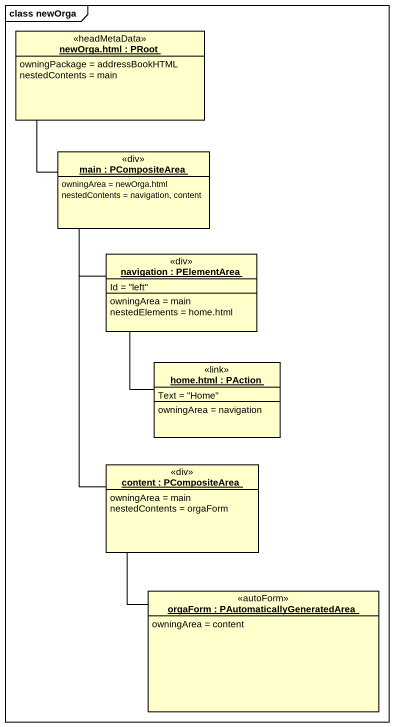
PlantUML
@startuml
mainframe class newOrga
hide circle
hide empty members
object "newOrga.html : PRoot" as newOrga_html <<headMetaData>> {
  owningPackage = addressBookHTML
  nestedContents = main
}
object "main : PCompositeArea" as main <<div>> {
  owningArea = newOrga.html
  nestedContents = navigation, content
}
object "navigation : PElementArea" as navigation <<div>> {
  Id = "left"
  --
  owningArea = main
  nestedElements = home.html
}
object "home.html : PAction" as home_html <<link>> {
  Text = "Home"
  --
  owningArea = navigation
}
object "content : PCompositeArea" as content <<div>> {
  owningArea = main
  nestedContents = orgaForm
}
object "orgaForm : PAutomaticallyGeneratedArea" as orgaForm <<autoForm>> {
  owningArea = content
}
main -up- newOrga_html
navigation -up- main
home_html -up- navigation
content -up- main
orgaForm -up- content
@enduml
